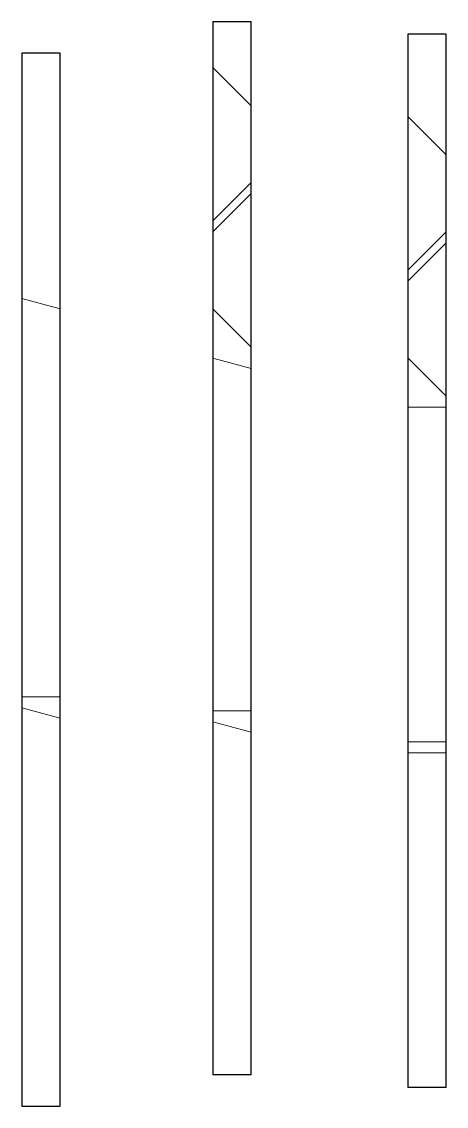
# Model space of a CAD drawing. Header units: inches. Extents: x 20.1 to 58.9, y 13.2 to 112.1.
import ezdxf

# ---------------------------------------------------------------- set-up
doc = ezdxf.new("R2010")
doc.units = ezdxf.units.IN
doc.header["$MEASUREMENT"] = 0

msp = doc.modelspace()

# ---------------------------------------------------------------- linework, layer by layer
for p, q in [((41.084, 112.104), (37.584, 112.104)), ((37.584, 112.104), (37.584, 16.104)), ((41.084, 16.104), (41.084, 112.104)), ((58.881, 110.953), (55.381, 110.953)), ((55.381, 110.953), (55.381, 14.953)), ((58.881, 14.953), (58.881, 110.953)), ((23.631, 109.229), (20.131, 109.229)), ((20.131, 109.229), (20.131, 13.229)), ((23.631, 13.229), (23.631, 109.229)), ((41.084, 16.104), (37.584, 16.104)), ((58.881, 14.953), (55.381, 14.953)), ((20.131, 13.229), (23.631, 13.229))]:
    msp.add_line(p, q)
at = {"color": 7, "linetype": 'Continuous', "lineweight": 15}
for p, q in [((41.084, 104.435), (37.584, 107.935)), ((37.584, 93.935), (37.584, 107.935)), ((41.084, 97.435), (41.084, 104.435)), ((58.881, 99.953), (55.381, 103.453)), ((55.381, 89.453), (55.381, 103.453)), ((58.881, 92.953), (58.881, 99.953)), ((41.084, 97.435), (37.584, 93.935)), ((37.584, 92.935), (41.084, 96.435)), ((41.084, 82.435), (41.084, 96.435)), ((58.881, 92.953), (55.381, 89.453)), ((37.584, 85.935), (37.584, 92.935)), ((55.381, 88.453), (58.881, 91.953)), ((58.881, 77.953), (58.881, 91.953)), ((55.381, 81.453), (55.381, 88.453)), ((20.131, 50.548), (20.131, 86.866)), ((20.131, 86.866), (23.631, 85.922)), ((23.631, 50.548), (23.631, 85.922)), ((37.584, 85.935), (41.084, 82.435)), ((37.584, 49.27), (37.584, 81.435)), ((37.584, 81.435), (41.084, 80.492)), ((55.381, 81.453), (58.881, 77.953)), ((41.084, 49.27), (41.084, 80.492)), ((58.881, 76.953), (55.381, 76.953)), ((55.381, 46.453), (55.381, 76.953)), ((58.881, 46.453), (58.881, 76.953)), ((23.631, 50.548), (20.131, 50.548)), ((20.131, 13.229), (20.131, 49.548)), ((20.131, 49.548), (23.631, 48.604)), ((23.631, 13.229), (23.631, 48.604)), ((41.084, 49.27), (37.584, 49.27)), ((37.584, 16.104), (37.584, 48.27)), ((37.584, 48.27), (41.084, 47.326)), ((41.084, 16.104), (41.084, 47.326)), ((58.881, 46.453), (55.381, 46.453)), ((58.881, 46.453), (55.381, 46.453)), ((58.881, 45.453), (55.381, 45.453)), ((55.381, 14.953), (55.381, 45.453)), ((58.881, 14.953), (58.881, 45.453)), ((41.084, 16.104), (37.584, 16.104)), ((58.881, 14.953), (55.381, 14.953)), ((23.631, 13.229), (20.131, 13.229))]:
    msp.add_line(p, q, dxfattribs=at)

doc.saveas('drawing.dxf')
